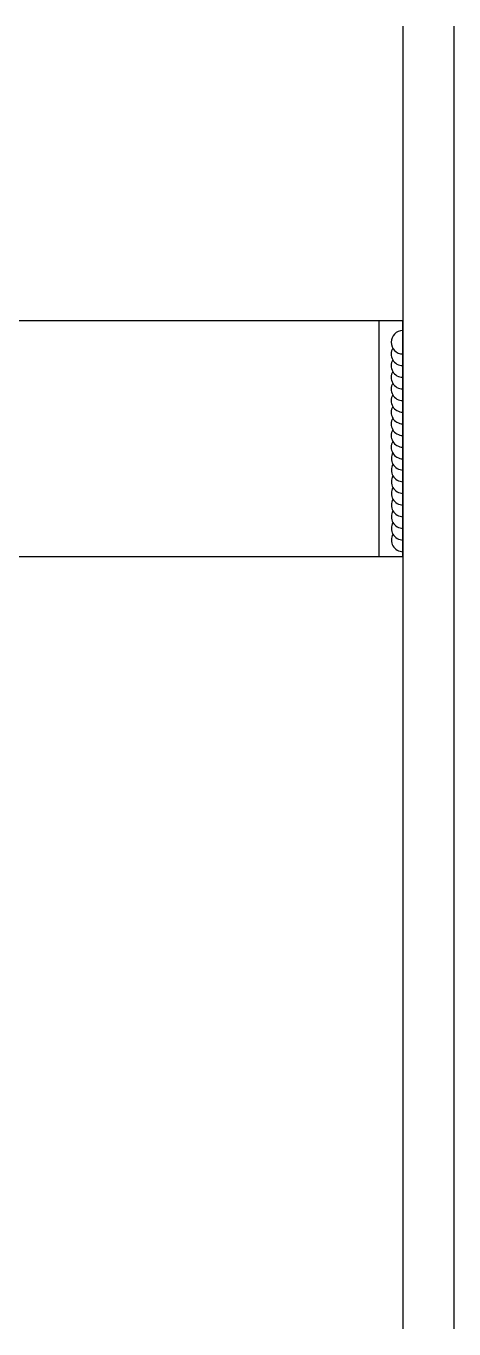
# Model space of a CAD drawing. Header units: millimetres. Extents: x 2352 to 12473, y 635 to 7997.
# Drawn here: x 5510.4 to 5619.2, y 1299.3 to 1630.3 of the extents above; entities that cross this region are included whole.
import ezdxf

# ---------------------------------------------------------------- set-up
doc = ezdxf.new("R2010")
doc.units = ezdxf.units.MM
doc.layers.add('M_STL-1', color=2, linetype='Continuous')
doc.layers.add('STN', color=7, linetype='Continuous')

msp = doc.modelspace()

# ---------------------------------------------------------------- linework, layer by layer
at = {"color": 1, "linetype": 'ByBlock'}
for centre, radius, start in [((5606.208460462556, 1549.983262540409), 2.962769724515965, 90), ((5606.208460462556, 1547.02049281598), 2.962769724428654, 150.000000003043), ((5606.208460462556, 1544.057723091551), 2.962769724428654, 150.000000003043), ((5606.208460462556, 1541.094953367123), 2.962769724428654, 150.000000003043), ((5606.208460462556, 1538.132183642694), 2.962769724428654, 150.000000003043), ((5606.208460462556, 1535.169413918265), 2.962769724428654, 150.000000003043), ((5606.208460462556, 1532.206644193837), 2.962769724428654, 150.000000003043), ((5606.208460462556, 1529.243874469408), 2.962769724428654, 150.000000003043), ((5606.208460462556, 1526.28110474498), 2.962769724428654, 150.000000003043), ((5606.208460462556, 1523.318335020551), 2.962769724428654, 150.000000003043), ((5606.272675800181, 1520.472821965144), 2.962769724428654, 150.000000003043), ((5606.272675800181, 1517.510052240716), 2.962769724428654, 150.000000003043), ((5606.272675800181, 1514.547282516287), 2.962769724428654, 150.000000003043), ((5606.272675800181, 1511.584512791858), 2.962769724428654, 150.000000003043), ((5606.272675800181, 1508.62174306743), 2.962769724428654, 150.000000003043), ((5606.272675800181, 1505.658973343001), 2.962769724428654, 150.000000003043), ((5606.272675800181, 1502.696203618572), 2.962769724428654, 150.000000003043), ((5606.272675800181, 1499.733433894144), 2.962769724428654, 150.000000003043)]:
    msp.add_arc(centre, radius, start, 270, dxfattribs=at)
at = {"layer": 'M_STL-1'}
for p, q in [((5606.208460462556, 1630.326359568178), (5606.208460462556, 1299.279920236469)), ((5619.208460462556, 1630.326359568178), (5619.208460462556, 1299.279920236469))]:
    msp.add_line(p, q, dxfattribs=at)
at = {"layer": 'STN'}
for p, q in [((5606.208460462556, 1555.437545925917), (5453.843995157673, 1555.43754592615)), ((5600.208460461392, 1495.43754592615), (5600.208460461392, 1555.43754592615)), ((5606.208460462556, 1495.437545925917), (5606.208460462556, 1555.437545925917)), ((5606.208460462556, 1495.43754592615), (5453.843995157673, 1495.437545925917))]:
    msp.add_line(p, q, dxfattribs=at)

doc.saveas('drawing.dxf')
